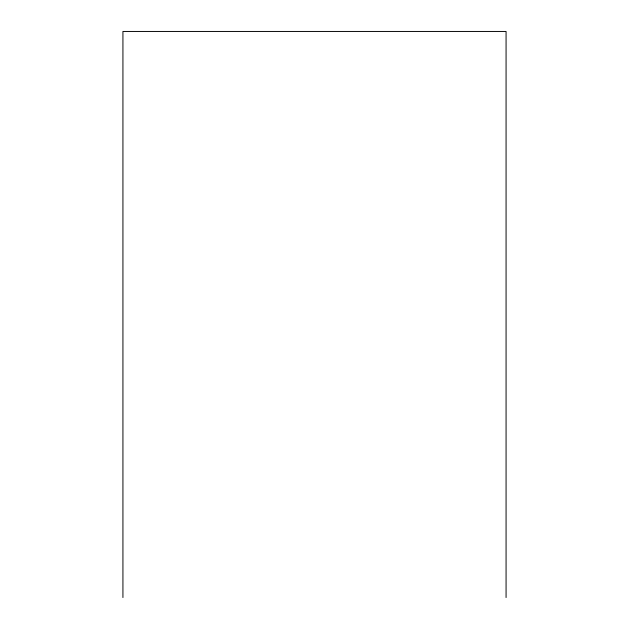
<?xml version="1.0" encoding="UTF-8"?>
<svg xmlns="http://www.w3.org/2000/svg" width="629" height="629" viewBox="0 0 629 629"><rect width="100%" height="100%" fill="white"/><g stroke="black" fill="none" stroke-linecap="round" stroke-linejoin="round"><path stroke-width="0.94" d="M506.07 597.55L506.07 31.45L122.93 31.45L122.93 597.55"/></g></svg>
